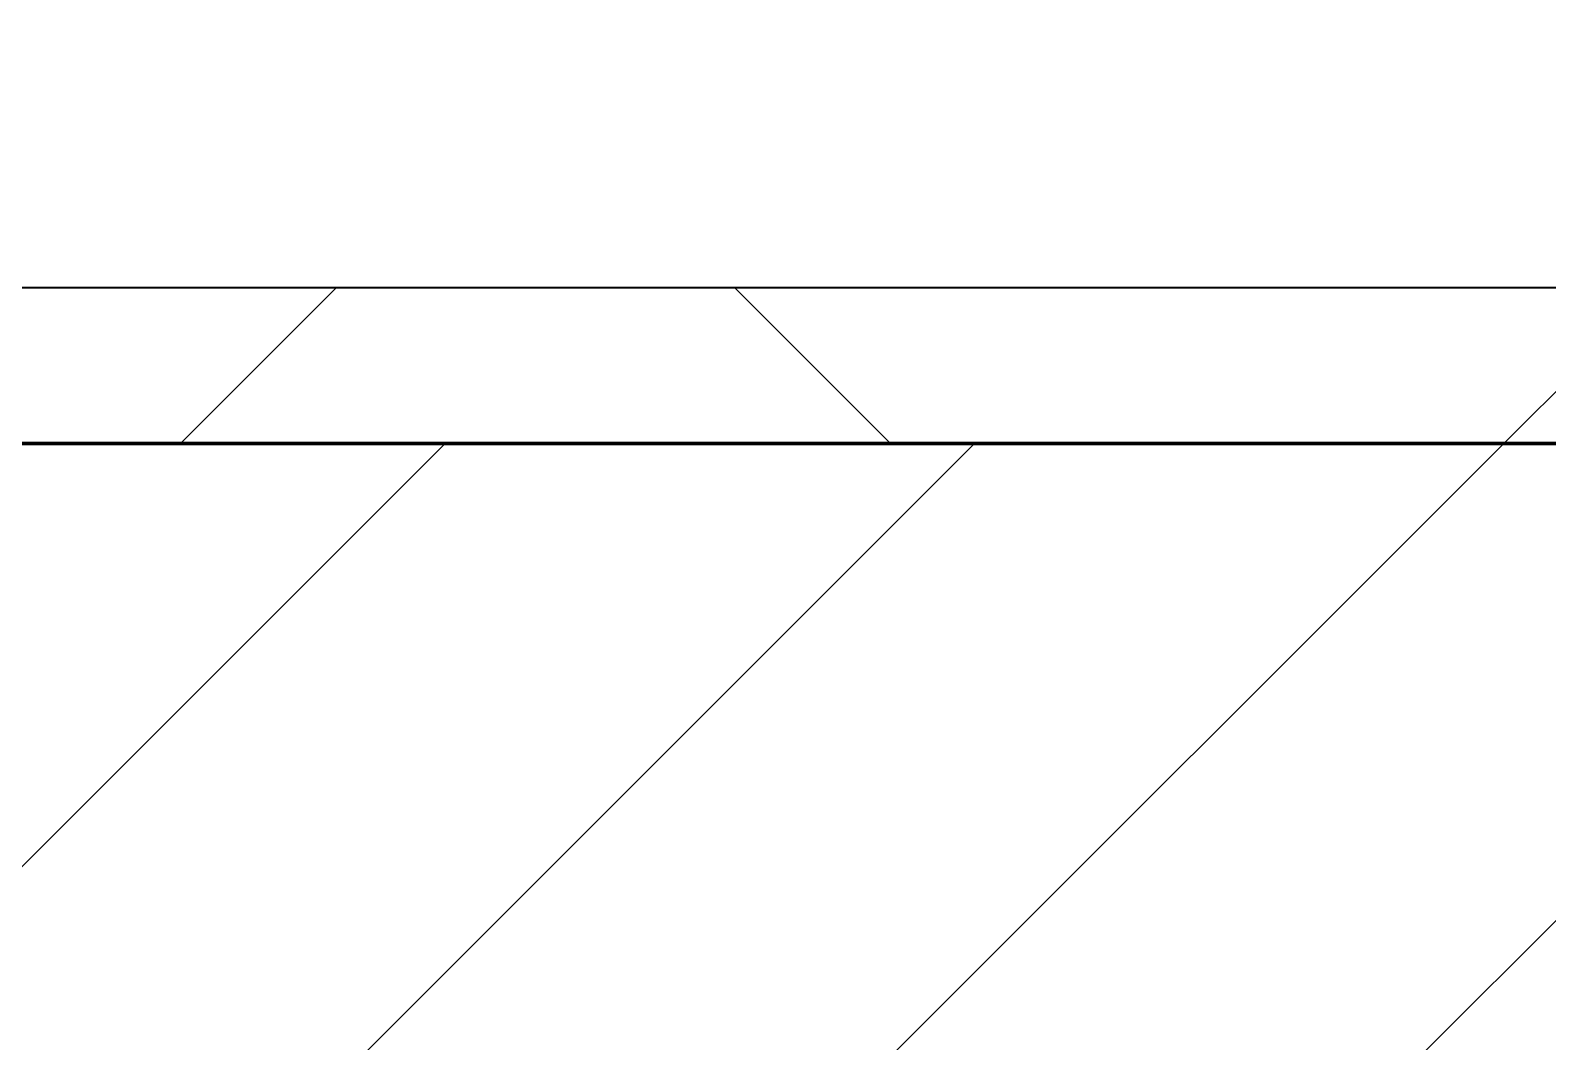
# Model space of a CAD drawing. Header units: millimetres. Extents: x -678720 to -601931, y -306 to 39239.
# Drawn here: x -673468.8 to -672982.4, y 3937.2 to 4261.5 of the extents above; entities that cross this region are included whole.
import ezdxf
from ezdxf.xclip import XClip

# ---------------------------------------------------------------- set-up
doc = ezdxf.new("R2010")
doc.units = ezdxf.units.MM
doc.header["$XCLIPFRAME"] = 0
for name, color, linetype, lineweight in [('A-GLAZ-CURT', 2, 'Continuous', 9), ('A-WALL', 5, 'Continuous', 35), ('A-WALL-FNSH', 2, 'Continuous', 35), ('A-WALL-PATT', 1, 'Continuous', 35)]:
    doc.layers.add(name, color=color, linetype=linetype, lineweight=lineweight)
doc.layers.add('A11_ALU.SOLID SHEET', color=2, linetype='Continuous')

# ---------------------------------------------------------------- blocks, each defined once
blk = doc.blocks.new('PPLS-PP19_Custom Tile Pattern - Custom Tile Pattern-V97-4234-01 ENLARGED MULTI-PURPOSE LEVEL - REFLECTED CEILING PLAN - SHEET 5')
at = {"layer": 'A-GLAZ-CURT'}
for p, q in [((-300, 0), (300, 0)), ((300, 0), (-300, 0)), ((195.99, 0), (213.31, 0)), ((213.31, 0), (195.99, 0)), ((230.06, 0), (300, 0)), ((-300, -50), (300, -50)), ((300, -50), (-300, -50))]:
    blk.add_line(p, q, dxfattribs=at)
at = {"layer": 'A-GLAZ-CURT', "flags": 128}
for points in [[(-187.54, 0), (-181.38, 0), (-175.58, 0), (-170.25, 0), (-165.64, 0), (-162.01, 0), (-159.53, 0), (-157.46, 0), (-154.52, 0), (-149.42, 0), (-141.84, 0), (-132.81, 0), (-126.08, 0)], [(-151.07, 0), (-155.53, 0), (-160.27, 0), (-164.95, 0), (-169.65, 0), (-174.47, 0), (-179.49, 0), (-184.81, 0), (-190.44, 0), (-196.37, 0), (-202.58, 0), (-209.04, 0), (-215.73, 0), (-222.63, 0), (-229.72, 0), (-236.97, 0), (-244.39, 0), (-251.96, 0), (-259.67, 0), (-267.51, 0), (-275.48, 0), (-282.9, 0)], [(-125.17, 0), (-128.55, 0), (-134.16, 0), (-140.03, 0), (-145.5, 0), (-150.63, 0)]]:
    blk.add_lwpolyline(points, dxfattribs=at)
at = {"layer": 'A-GLAZ-CURT'}
for points, knots in [([(-300, 0), (-284.65, 0), (-236.57, 0), (-188.88, 0), (-158.86, 0), (-151.06, 0)], [-5323.127839, -5323.127839, -5323.127839, -5323.127839, -4502.809032, -2700.551212, -1997.255069, -1997.255069, -1997.255069, -1997.255069]), ([(-85.14, 0), (-98.43, 0), (-135.38, 0), (-202.5, 0), (-257.41, 0), (-282.9, 0)], [-18836.359506, -18836.359506, -18836.359506, -18836.359506, -17136.203329, -15131.813646, -13743.801208, -13743.801208, -13743.801208, -13743.801208]), ([(-150.89, 0), (-151, 0), (-152.98, 0), (-158.72, 0), (-174.02, 0), (-185.59, 0), (-209.77, 0), (-232.01, 0), (-255.22, 0), (-262.59, 0), (-264.9, 0), (-265.4, 0)], [-2492.029588, -2492.029588, -2492.029588, -2492.029588, -2477.344047, -2237.412286, -2029.680487, -1755.085331, -1400.429864, -858.079193, -543.655514, -208.940337, 0, 0, 0, 0]), ([(-258.6, 0), (-257.91, 0), (-254.26, 0), (-241.25, 0), (-225.99, 0), (-213.1, 0), (-200.2, 0), (-185.8, 0), (-171.77, 0), (-158.7, 0), (-157.22, 0)], [-5722.54675, -5722.54675, -5722.54675, -5722.54675, -5657.471696, -5413.335975, -5017.494783, -4832.723979, -4666.091899, -4349.945572, -4000.813434, -3840.635403, -3840.635403, -3840.635403, -3840.635403]), ([(-133.82, 0), (-135.51, 0), (-137.8, 0), (-149.31, 0), (-162.01, 0), (-177.91, 0), (-199.46, 0), (-216.65, 0), (-231.26, 0), (-233.46, 0), (-234, 0)], [-2731.647847, -2731.647847, -2731.647847, -2731.647847, -2418.507304, -2308.929706, -2113.765672, -1763.376603, -1422.553702, -978.033455, -846.069444, -682.911962, -682.911962, -682.911962, -682.911962]), ([(-223.63, 0), (-219.39, 0), (-206.17, 0), (-188.58, 0), (-169.02, 0), (-157.93, 0), (-152.01, 0)], [-5463.295695, -5463.295695, -5463.295695, -5463.295695, -5161.076232, -4739.070012, -4465.409639, -4149.119819, -4149.119819, -4149.119819, -4149.119819]), ([(-151.06, 0), (-150.06, 0), (-147.11, 0), (-143.57, 0), (-138.62, 0)], [-3456.571863, -3456.571863, -3456.571863, -3456.571863, -3371.022232, -3227.460399, -3227.460399, -3227.460399, -3227.460399]), ([(-151.06, 0), (-145.59, 0), (-136.6, 0), (-127.33, 0), (-124.19, 0), (-123.43, 0), (-123.28, 0)], [-4132.203068, -4132.203068, -4132.203068, -4132.203068, -3839.893365, -3647.167523, -3488.92562, -3439.852845, -3439.852845, -3439.852845, -3439.852845]), ([(-151.03, 0), (-140.01, 0), (-124.96, 0), (-110.8, 0), (-99.5, 0), (-91.46, 0)], [-1996.172939, -1996.172939, -1996.172939, -1996.172939, -1002.059161, -460.363443, 0, 0, 0, 0]), ([(-118.78, 0), (-121.86, 0), (-126.28, 0), (-136.96, 0), (-147.46, 0), (-150.03, 0), (-150.57, 0)], [-5938.474035, -5938.474035, -5938.474035, -5938.474035, -5700.061948, -5508.838257, -5298.784692, -5196.16478, -5196.16478, -5196.16478, -5196.16478]), ([(-150.34, 0), (-150.07, 0), (-147.75, 0), (-142.6, 0), (-127.26, 0), (-107.3, 0), (-90.42, 0), (-75.26, 0), (-68.41, 0), (-65.12, 0), (-63.63, 0)], [-4948.728362, -4948.728362, -4948.728362, -4948.728362, -4883.323924, -4440.880425, -4054.690705, -3793.097032, -3402.597032, -3144.956779, -3050.982048, -2969.237017, -2969.237017, -2969.237017, -2969.237017]), ([(-137.88, 0), (-140.56, 0), (-147.2, 0), (-147.65, 0), (-150.23, 0)], [-3187.727384, -3187.727384, -3187.727384, -3187.727384, -2919.378265, -2523.617513, -2523.617513, -2523.617513, -2523.617513]), ([(-85.13, 0), (-93, 0), (-112.3, 0), (-130.52, 0), (-147.74, 0), (-149.07, 0)], [-7423.146566, -7423.146566, -7423.146566, -7423.146566, -7004.680444, -6449.282163, -6277.220794, -6277.220794, -6277.220794, -6277.220794]), ([(-148.23, 0), (-146.94, 0), (-140.15, 0), (-137.28, 0), (-133.93, 0), (-128.78, 0), (-126.5, 0)], [-6162.058746, -6162.058746, -6162.058746, -6162.058746, -6017.569127, -5560.701257, -5364.112219, -5231.017328, -5231.017328, -5231.017328, -5231.017328]), ([(-86.16, 0), (-91.37, 0), (-104.13, 0), (-122.65, 0), (-139.03, 0), (-146.11, 0), (-146.95, 0)], [-1681.3698, -1681.3698, -1681.3698, -1681.3698, -1374.161226, -945.742622, -741.901385, -489.130243, -489.130243, -489.130243, -489.130243]), ([(-146.69, 0), (-146.59, 0), (-145.49, 0), (-135.69, 0), (-128.29, 0), (-125.15, 0)], [-420.34245, -420.34245, -420.34245, -420.34245, -406.956646, -290.263673, 0, 0, 0, 0]), ([(-127.41, 0), (-131.63, 0), (-133.16, 0), (-134.09, 0), (-134.15, 0)], [-8540.990293, -8540.990293, -8540.990293, -8540.990293, -8266.114998, -8246.473386, -8246.473386, -8246.473386, -8246.473386]), ([(-134.15, 0), (-133.32, 0), (-130.31, 0), (-117.33, 0), (-97.23, 0), (-87.48, 0), (-85.19, 0)], [-7657.439573, -7657.439573, -7657.439573, -7657.439573, -7293.749979, -6839.55839, -6236.997189, -6037.596586, -6037.596586, -6037.596586, -6037.596586]), ([(-120.13, 0), (-120.14, 0), (-120.24, 0), (-121.3, 0), (-129.25, 0), (-133.82, 0)], [-2933.992132, -2933.992132, -2933.992132, -2933.992132, -2920.575025, -2840.280255, -2731.647847, -2731.647847, -2731.647847, -2731.647847]), ([(-113.43, 0), (-113.44, 0), (-113.96, 0), (-119.73, 0), (-125.43, 0), (-127.03, 0), (-127.41, 0)], [-328.499627, -328.499627, -328.499627, -328.499627, -282.672656, -98.539552, -24.539552, 0, 0, 0, 0]), ([(-126.5, 0), (-122.44, 0), (-108.71, 0), (-95.28, 0), (-86.16, 0), (-85.14, 0)], [-5231.017328, -5231.017328, -5231.017328, -5231.017328, -4994.692869, -4542.524482, -4485.514343, -4485.514343, -4485.514343, -4485.514343]), ([(-125.15, 0), (-124.93, 0), (-121.96, 0), (-113.01, 0), (-98.9, 0), (-85.29, 0), (-71.67, 0), (-65.93, 0), (-65.07, 0)], [-3362.7396, -3362.7396, -3362.7396, -3362.7396, -3342.215224, -3074.362186, -2902.289527, -2605.247022, -2322.099534, -2241.8264, -2241.8264, -2241.8264, -2241.8264]), ([(-122.08, 0), (-122.01, 0), (-121.69, 0), (-121.2, 0), (-120.88, 0)], [-3136.336417, -3136.336417, -3136.336417, -3136.336417, -3110.304437, -3035.164275, -3035.164275, -3035.164275, -3035.164275]), ([(-85.14, 0), (-92.34, 0), (-101.99, 0), (-114.02, 0), (-117.28, 0), (-118.78, 0)], [-613.424825, -613.424825, -613.424825, -613.424825, -229.489605, -116.330425, 0, 0, 0, 0]), ([(-117.74, 0), (-117.19, 0), (-114.78, 0), (-113.43, 0), (-113.43, 0)], [-821.249067, -821.249067, -821.249067, -821.249067, -394.672656, -330.879064, -330.879064, -330.879064, -330.879064]), ([(-85.84, 0), (-94.42, 0), (-108.04, 0), (-116.56, 0), (-117.56, 0)], [-2135.247573, -2135.247573, -2135.247573, -2135.247573, -1433.981041, -985.49888, -985.49888, -985.49888, -985.49888]), ([(-115.82, 0), (-114.96, 0), (-110.41, 0), (-96.78, 0), (-71.33, 0), (-42.53, 0), (-12.78, 0), (4.23, 0), (9.64, 0), (10.14, 0), (10.18, 0)], [-5724.064692, -5724.064692, -5724.064692, -5724.064692, -5430.283136, -5103.229623, -4799.173296, -4065.652676, -3589.737505, -3285.047089, -3066.359526, -3044.715262, -3044.715262, -3044.715262, -3044.715262]), ([(-85.91, 0), (-89.43, 0), (-98.37, 0), (-112.01, 0), (-114.94, 0), (-115.63, 0)], [-974.308884, -974.308884, -974.308884, -974.308884, -789.402658, -501.969187, -243.577221, -243.577221, -243.577221, -243.577221]), ([(-91.46, 0), (-90.09, 0), (-88.3, 0), (-86.44, 0), (-86.09, 0)], [-19832.387487, -19832.387487, -19832.387487, -19832.387487, -19753.885894, -19735.532288, -19735.532288, -19735.532288, -19735.532288]), ([(-85.15, 0), (-81.69, 0), (-76.86, 0), (-72.73, 0), (-72.64, 0), (-72.64, 0)], [-19719.339827, -19719.339827, -19719.339827, -19719.339827, -19541.04734, -19478.625389, -19471.062469, -19471.062469, -19471.062469, -19471.062469]), ([(-36.62, 0), (-36.62, 0), (-40.35, 0), (-44.32, 0), (-58.97, 0), (-76.22, 0), (-84.67, 0), (-85.14, 0)], [-4069.478503, -4069.478503, -4069.478503, -4069.478503, -3858.647035, -3538.256648, -2842.901703, -2193.204658, -2154.267177, -2154.267177, -2154.267177, -2154.267177]), ([(-85.14, 0), (-81.44, 0), (-72.18, 0), (-62.74, 0), (-60.36, 0), (-59.97, 0)], [-6036.038356, -6036.038356, -6036.038356, -6036.038356, -5713.340575, -5140.470607, -5006.787413, -5006.787413, -5006.787413, -5006.787413]), ([(-63.96, 0), (-64.13, 0), (-72.16, 0), (-79.97, 0), (-85.14, 0)], [-2171.769325, -2171.769325, -2171.769325, -2171.769325, -2007.031671, -1701.427199, -1701.427199, -1701.427199, -1701.427199]), ([(-19.25, 0), (-21.7, 0), (-28.76, 0), (-40, 0), (-56.24, 0), (-71.76, 0), (-80.94, 0), (-85.14, 0)], [-2289.956182, -2289.956182, -2289.956182, -2289.956182, -2125.455881, -1792.521578, -1466.981642, -1208.454564, -987.65051, -987.65051, -987.65051, -987.65051]), ([(-85.05, 0), (-76.57, 0), (-62.9, 0), (-54.4, 0), (-48.53, 0), (-30.79, 0), (-18.03, 0), (8.61, 0), (15.02, 0), (22.91, 0), (31, 0), (38.01, 0), (44.12, 0), (46.71, 0)], [-4483.729138, -4483.729138, -4483.729138, -4483.729138, -4008.285538, -3689.699207, -3546.54457, -3315.260113, -2864.387349, -2439.246196, -2084.094819, -1956.422387, -1818.904206, -1645.594513, -1509.146481, -1509.146481, -1509.146481, -1509.146481]), ([(-36.33, 0), (-36.43, 0), (-37.27, 0), (-45.02, 0), (-46.13, 0), (-60.59, 0), (-74.4, 0), (-82.57, 0), (-84.85, 0)], [-1855.773136, -1855.773136, -1855.773136, -1855.773136, -1810.870157, -1672.078046, -1405.135169, -1060.00838, -740.068933, -618.591045, -618.591045, -618.591045, -618.591045]), ([(-72.93, 0), (-75.51, 0), (-79.51, 0), (-83.94, 0), (-84.49, 0)], [-19442.345229, -19442.345229, -19442.345229, -19442.345229, -18935.241197, -18863.835505, -18863.835505, -18863.835505, -18863.835505]), ([(-26.75, 0), (-27.82, 0), (-36.18, 0), (-53.55, 0), (-71.18, 0), (-82.92, 0), (-84.2, 0)], [-8718.362214, -8718.362214, -8718.362214, -8718.362214, -8532.293389, -8073.216054, -7508.296369, -7439.669089, -7439.669089, -7439.669089, -7439.669089]), ([(-29.03, 0), (-33.97, 0), (-43.74, 0), (-56.37, 0), (-71.66, 0), (-77.83, 0), (-82.66, 0), (-83.28, 0), (-83.28, 0)], [-2680.714891, -2680.714891, -2680.714891, -2680.714891, -2413.671296, -2161.752162, -2006.592567, -1646.621388, -1424.436217, -1393.971743, -1393.971743, -1393.971743, -1393.971743]), ([(-83.28, 0), (-83.28, 0), (-82.91, 0), (-76.14, 0), (-62.97, 0), (-48.14, 0), (-36.49, 0), (-33.57, 0), (-29.94, 0), (-28.57, 0)], [-1393.4169, -1393.4169, -1393.4169, -1393.4169, -1353.722004, -1274.333717, -1073.56893, -651.549973, -296.515819, -83.513472, 0, 0, 0, 0]), ([(-66.39, 0), (-66.39, 0), (-63.63, 0), (-53.63, 0), (-34.42, 0), (-29.82, 0), (-29.19, 0)], [-2493.31794, -2493.31794, -2493.31794, -2493.31794, -2315.303971, -1809.437387, -963.711516, -666.19313, -666.19313, -666.19313, -666.19313]), ([(31.18, 0), (25.97, 0), (11.99, 0), (-16.92, 0), (-47.42, 0), (-65.77, 0), (-66.37, 0), (-66.38, 0)], [-4496.803627, -4496.803627, -4496.803627, -4496.803627, -4222.080604, -3745.412743, -2981.410125, -2542.574734, -2498.224237, -2498.224237, -2498.224237, -2498.224237]), ([(-63.63, 0), (-61.49, 0), (-57.39, 0), (-54.49, 0), (-45.2, 0), (-40.79, 0), (-40.46, 0), (-40.44, 0)], [-2969.237017, -2969.237017, -2969.237017, -2969.237017, -2851.217951, -2734.127174, -2474.780881, -2410.990208, -2350.645972, -2350.645972, -2350.645972, -2350.645972]), ([(-58.83, 0), (-58.37, 0), (-57.29, 0), (-54.23, 0), (-46.33, 0), (-42.62, 0), (-41.76, 0)], [-4859.52896, -4859.52896, -4859.52896, -4859.52896, -4680.891996, -4469.85053, -4321.566175, -4270.495146, -4270.495146, -4270.495146, -4270.495146]), ([(-51.83, 0), (-51.83, 0), (-51.78, 0), (-47.4, 0), (-46.01, 0), (-40.22, 0), (-36.78, 0)], [-632.814994, -632.814994, -632.814994, -632.814994, -627.965721, -508.377888, -260.442412, 0, 0, 0, 0]), ([(76.63, 0), (74.8, 0), (67.65, 0), (53.52, 0), (37, 0), (24.07, 0), (12.82, 0), (-2.9, 0), (-20.62, 0), (-32.81, 0), (-44.85, 0), (-51.43, 0), (-51.79, 0)], [-3095.572228, -3095.572228, -3095.572228, -3095.572228, -2950.589685, -2634.532728, -2313.748533, -2106.613311, -1925.670641, -1617.263037, -1290.787923, -1039.307308, -819.71621, -644.910881, -644.910881, -644.910881, -644.910881]), ([(-41.76, 0), (-39.9, 0), (-37.72, 0), (-36.92, 0), (-36.77, 0)], [-4270.495146, -4270.495146, -4270.495146, -4270.495146, -4161.040818, -4106.245333, -4106.245333, -4106.245333, -4106.245333]), ([(-36.78, 0), (-32.43, 0), (-26.45, 0), (-20.15, 0), (-19.22, 0)], [-6191.144455, -6191.144455, -6191.144455, -6191.144455, -5862.463379, -5806.002726, -5806.002726, -5806.002726, -5806.002726]), ([(-36.29, 0), (-36.29, 0), (-34.66, 0), (-28.88, 0), (-26.95, 0), (-26.54, 0)], [-9150.272121, -9150.272121, -9150.272121, -9150.272121, -9057.163041, -8919.836787, -8834.607043, -8834.607043, -8834.607043, -8834.607043]), ([(30.82, 0), (29.27, 0), (20.14, 0), (3.54, 0), (-16.58, 0), (-34.76, 0), (-36.04, 0)], [-10462.034656, -10462.034656, -10462.034656, -10462.034656, -10363.088938, -9884.23066, -9424.652049, -9182.880979, -9182.880979, -9182.880979, -9182.880979]), ([(-33.34, 0), (-33.34, 0), (-32.93, 0), (-31.16, 0), (-30.52, 0)], [-2415.024266, -2415.024266, -2415.024266, -2415.024266, -2357.633367, -2323.618664, -2323.618664, -2323.618664, -2323.618664]), ([(70.61, 0), (66.16, 0), (55.8, 0), (39.61, 0), (24.74, 0), (2.64, 0), (-17.84, 0), (-30.57, 0), (-31.82, 0), (-32, 0)], [-4647.237329, -4647.237329, -4647.237329, -4647.237329, -4326.416877, -4098.545751, -3766.694881, -3333.063701, -2994.501669, -2698.150104, -2614.070998, -2614.070998, -2614.070998, -2614.070998]), ([(-30.76, 0), (-30.73, 0), (-29.99, 0), (-23.47, 0), (-15.75, 0), (-15.19, 0)], [-54176.191683, -54176.191683, -54176.191683, -54176.191683, -54157.274271, -53749.15266, -53717.791567, -53717.791567, -53717.791567, -53717.791567]), ([(-30.52, 0), (-27.11, 0), (-17.83, 0), (5.99, 0), (22.06, 0), (37.44, 0), (45.92, 0), (57.76, 0), (64.47, 0), (72.74, 0), (75.22, 0), (76.03, 0), (76.21, 0)], [-2323.618664, -2323.618664, -2323.618664, -2323.618664, -2142.497158, -1716.209403, -1206.526904, -1089.329421, -901.315459, -753.071572, -495.328968, -421.953223, -334.951786, -290.452333, -290.452333, -290.452333, -290.452333]), ([(-20.03, 0), (-22.18, 0), (-26.25, 0), (-29.52, 0), (-30.21, 0)], [-54749.191828, -54749.191828, -54749.191828, -54749.191828, -54461.685999, -54290.791712, -54290.791712, -54290.791712, -54290.791712]), ([(-28.98, 0), (-28.66, 0), (-27.39, 0), (-24.45, 0), (-22.56, 0)], [-166.548282, -166.548282, -166.548282, -166.548282, -102.06493, 0, 0, 0, 0]), ([(-28.57, 0), (-26.93, 0), (-20.29, 0), (-11.45, 0), (2.08, 0), (13.15, 0), (21.24, 0), (24.62, 0), (24.72, 0), (24.72, 0)], [-5361.429781, -5361.429781, -5361.429781, -5361.429781, -5261.36855, -5050.479954, -4785.90057, -4596.498881, -4445.288762, -4384.376941, -4376.041937, -4376.041937, -4376.041937, -4376.041937]), ([(-22.56, 0), (-20.27, 0), (-17.03, 0), (-11.36, 0), (-7.66, 0), (-6.6, 0), (-6.44, 0)], [-56468.192263, -56468.192263, -56468.192263, -56468.192263, -56344.022017, -56303.229861, -56166.290093, -56124.392176, -56124.392176, -56124.392176, -56124.392176]), ([(-19.13, 0), (-11.5, 0), (9.97, 0), (43.36, 0), (70.92, 0), (82.12, 0), (83.66, 0)], [-5804.197927, -5804.197927, -5804.197927, -5804.197927, -5340.621928, -4573.028122, -4094.177415, -3869.465285, -3869.465285, -3869.465285, -3869.465285]), ([(8.33, 0), (8.19, 0), (7.18, 0), (0.32, 0), (-10.56, 0), (-17.77, 0), (-18.19, 0)], [-3574.286521, -3574.286521, -3574.286521, -3574.286521, -3526.962355, -3285.499107, -2903.012179, -2879.286364, -2879.286364, -2879.286364, -2879.286364]), ([(9.32, 0), (9.08, 0), (7.65, 0), (2.57, 0), (-8.54, 0), (-15.08, 0), (-18.17, 0)], [-2922.926651, -2922.926651, -2922.926651, -2922.926651, -2882.788014, -2720.818881, -2518.50168, -2313.983599, -2313.983599, -2313.983599, -2313.983599]), ([(-15.19, 0), (-13.07, 0), (7.48, 0), (42.82, 0), (88.72, 0), (120.63, 0), (138.28, 0), (138.53, 0)], [-461.142613, -461.142613, -461.142613, -461.142613, -429.606584, -390.253598, -346.313304, -291.370682, -290.5735, -290.5735, -290.5735, -290.5735]), ([(-6.54, 0), (-6.73, 0), (-7.2, 0), (-7.6, 0), (-7.79, 0)], [-56009.792147, -56009.792147, -56009.792147, -56009.792147, -55949.290093, -55895.192118, -55895.192118, -55895.192118, -55895.192118]), ([(-2.63, 0), (-2.47, 0), (-1.22, 0), (4.92, 0), (15.97, 0), (22.54, 0), (24.49, 0)], [-226.825321, -226.825321, -226.825321, -226.825321, -220.269177, -206.416616, -198.214427, -187.717507, -187.717507, -187.717507, -187.717507]), ([(103.09, 0), (101.08, 0), (86.31, 0), (63.34, 0), (35.84, 0), (12, 0), (3.08, 0), (-1.67, 0), (-2.25, 0)], [-375.435014, -375.435014, -375.435014, -375.435014, -369.147452, -330.153101, -307.516438, -285.83788, -246.234814, -234.646884, -234.646884, -234.646884, -234.646884]), ([(24.69, 0), (24.54, 0), (20.99, 0), (15.48, 0), (10.8, 0), (9.63, 0)], [-4368.572414, -4368.572414, -4368.572414, -4368.572414, -4306.476363, -4080.000647, -3772.857994, -3772.857994, -3772.857994, -3772.857994]), ([(18.16, 0), (19.15, 0), (24.25, 0), (25.66, 0), (26.12, 0)], [-5700.113719, -5700.113719, -5700.113719, -5700.113719, -5554.232259, -5302.431367, -5302.431367, -5302.431367, -5302.431367]), ([(46.76, 0), (45.19, 0), (40.45, 0), (29.53, 0), (20.67, 0), (18.85, 0), (18.16, 0)], [-6412.858648, -6412.858648, -6412.858648, -6412.858648, -6314.283804, -6135.05769, -5972.647715, -5832.674503, -5832.674503, -5832.674503, -5832.674503]), ([(27.44, 0), (27.9, 0), (29.54, 0), (38.07, 0), (53.39, 0), (71.67, 0), (84.83, 0), (86.01, 0), (92.51, 0), (94.33, 0)], [-5037.309798, -5037.309798, -5037.309798, -5037.309798, -4887.603822, -4705.298446, -4353.683244, -3960.84581, -3759.045785, -3336.541051, -2783.776468, -2783.776468, -2783.776468, -2783.776468]), ([(27.89, 0), (29.09, 0), (33.21, 0), (41.41, 0), (46.36, 0)], [-147.777612, -147.777612, -147.777612, -147.777612, -135.792042, -119.819685, -119.819685, -119.819685, -119.819685]), ([(46.72, 0), (46.65, 0), (41.96, 0), (36.46, 0), (30.82, 0)], [-365.348263, -365.348263, -365.348263, -365.348263, -360.610861, 0, 0, 0, 0]), ([(136.44, 0), (121.66, 0), (86.93, 0), (51.16, 0), (31.18, 0)], [-106.750556, -106.750556, -106.750556, -106.750556, -59.610984, 0, 0, 0, 0]), ([(168.37, 0), (167.68, 0), (162.47, 0), (147.02, 0), (109.77, 0), (76.86, 0), (57.82, 0), (46.51, 0), (41.18, 0), (36.02, 0), (35.54, 0), (35.54, 0)], [-543.375029, -543.375029, -543.375029, -543.375029, -530.793311, -458.593899, -401.860199, -357.622665, -341.267687, -334.000314, -326.15566, -319.318397, -317.489778, -317.489778, -317.489778, -317.489778]), ([(36.29, 0), (37.77, 0), (48.82, 0), (64.79, 0), (95.91, 0), (124.45, 0), (132.42, 0), (134.6, 0)], [-314.598523, -314.598523, -314.598523, -314.598523, -305.899624, -287.17622, -249.500363, -194.761443, -152.241002, -152.241002, -152.241002, -152.241002]), ([(46.7, 0), (46.99, 0), (53.71, 0), (71.92, 0), (95.93, 0), (108.7, 0), (112.31, 0)], [-119.461556, -119.461556, -119.461556, -119.461556, -118.513713, -97.899267, -63.759246, -51.921864, -51.921864, -51.921864, -51.921864]), ([(53.18, 0), (53.06, 0), (52.27, 0), (49.47, 0), (47.03, 0)], [-622.740158, -622.740158, -622.740158, -622.740158, -566.066452, -373.644095, -373.644095, -373.644095, -373.644095]), ([(47.53, 0), (48.49, 0), (53.37, 0), (58.74, 0), (61.34, 0), (61.45, 0)], [-1494.576379, -1494.576379, -1494.576379, -1494.576379, -1443.202566, -1228.752106, -1120.932285, -1120.932285, -1120.932285, -1120.932285]), ([(112.66, 0), (110.36, 0), (104.65, 0), (92.38, 0), (85.59, 0), (74.4, 0), (62.26, 0), (53.88, 0), (49.48, 0), (47.71, 0)], [-8048.06147, -8048.06147, -8048.06147, -8048.06147, -7723.759874, -7531.75727, -7135.649961, -6924.452779, -6738.82075, -6548.303034, -6433.096879, -6433.096879, -6433.096879, -6433.096879]), ([(61.47, 0), (61.47, 0), (61.21, 0), (54.61, 0), (53.71, 0), (53.56, 0)], [-1113.311073, -1113.311073, -1113.311073, -1113.311073, -1096.402191, -891.204116, -747.28819, -747.28819, -747.28819, -747.28819]), ([(76.22, 0), (75.58, 0), (73.64, 0), (71.05, 0), (70.61, 0)], [-193.634889, -193.634889, -193.634889, -193.634889, -31.537676, 0, 0, 0, 0]), ([(94.4, 0), (94.4, 0), (94.64, 0), (99.11, 0), (105.9, 0), (110.42, 0), (111.57, 0)], [-2348.345796, -2348.345796, -2348.345796, -2348.345796, -2310.419338, -2233.599744, -2052.234781, -1988.411763, -1988.411763, -1988.411763, -1988.411763]), ([(129.02, 0), (129.02, 0), (124.41, 0), (122.35, 0), (114.96, 0), (108.04, 0), (103.09, 0)], [-35.386604, -35.386604, -35.386604, -35.386604, -31.430235, -22.807238, -15.488593, 0, 0, 0, 0]), ([(111.67, 0), (110.86, 0), (109.19, 0), (105.66, 0), (105.23, 0), (105.23, 0)], [-9092.110255, -9092.110255, -9092.110255, -9092.110255, -9012.77275, -8966.157302, -8929.495943, -8929.495943, -8929.495943, -8929.495943]), ([(105.26, 0), (105.52, 0), (109.64, 0), (111.59, 0), (112.42, 0)], [-8920.561005, -8920.561005, -8920.561005, -8920.561005, -8814.835624, -8663.23713, -8663.23713, -8663.23713, -8663.23713]), ([(112.61, 0), (116.45, 0), (121.72, 0), (128.63, 0), (128.95, 0)], [-51.593599, -51.593599, -51.593599, -51.593599, -39.050993, -35.895543, -35.895543, -35.895543, -35.895543]), ([(112.63, 0), (114.87, 0), (122.46, 0), (139.94, 0), (163.31, 0), (185.23, 0), (193.62, 0), (194.69, 0), (194.79, 0)], [-1968.67484, -1968.67484, -1968.67484, -1968.67484, -1843.028543, -1530.39897, -1095.004608, -529.74427, -295.064701, -265.121568, -265.121568, -265.121568, -265.121568]), ([(114.39, 0), (114.2, 0), (113.77, 0), (113.25, 0), (112.96, 0)], [-8148.58938, -8148.58938, -8148.58938, -8148.58938, -8105.191388, -8062.814755, -8062.814755, -8062.814755, -8062.814755]), ([(157.9, 0), (156.77, 0), (151.67, 0), (143.29, 0), (134.04, 0), (126.24, 0), (118.6, 0), (115.53, 0), (113.92, 0), (113.66, 0)], [-10292.955006, -10292.955006, -10292.955006, -10292.955006, -10098.273015, -9847.788484, -9677.714971, -9567.007022, -9453.21225, -9220.200448, -9177.88488, -9177.88488, -9177.88488, -9177.88488]), ([(128.58, 0), (128.8, 0), (130.16, 0), (139.26, 0), (152.67, 0), (161.24, 0), (162.19, 0), (162.75, 0)], [-633.326174, -633.326174, -633.326174, -633.326174, -627.736123, -618.981161, -602.094757, -592.980799, -581.414464, -581.414464, -581.414464, -581.414464]), ([(137.1, 0), (136, 0), (133.64, 0), (129.87, 0), (129.11, 0)], [-670.405967, -670.405967, -670.405967, -670.405967, -651.020627, -640.742133, -640.742133, -640.742133, -640.742133]), ([(193.8, 0), (193.33, 0), (190.11, 0), (183.13, 0), (171, 0), (161.95, 0), (161.28, 0), (158.35, 0), (157.85, 0), (157.77, 0)], [-11665.349007, -11665.349007, -11665.349007, -11665.349007, -11565.880756, -11105.624034, -10839.086983, -10768.332124, -10666.779182, -10580.760289, -10550.278881, -10550.278881, -10550.278881, -10550.278881]), ([(300, 0), (286.53, 0), (254.22, 0), (207.11, 0), (177.41, 0), (159.34, 0), (158.33, 0), (158.3, 0)], [-285.253232, -285.253232, -285.253232, -285.253232, -244.693688, -187.987675, -143.776725, -129.632772, -123.352749, -123.352749, -123.352749, -123.352749]), ([(159.07, 0), (159.13, 0), (160.84, 0), (165.21, 0), (174.15, 0), (185.98, 0), (208.82, 0), (219.42, 0), (230.06, 0)], [-115.643202, -115.643202, -115.643202, -115.643202, -114.681583, -87.660824, -65.295536, -41.623857, -24.459831, 0, 0, 0, 0]), ([(162.75, 0), (165.4, 0), (170.91, 0), (172.61, 0), (172.61, 0)], [-111.264224, -111.264224, -111.264224, -111.264224, -56.742688, -19.085662, -19.085662, -19.085662, -19.085662]), ([(244.53, 0), (242.87, 0), (237.61, 0), (226.56, 0), (221.1, 0), (200.27, 0), (182.99, 0), (174.27, 0), (169.67, 0), (168.99, 0)], [-9546.614112, -9546.614112, -9546.614112, -9546.614112, -9406.094246, -9221.510254, -9016.44624, -8717.832359, -8253.978395, -8152.463617, -8069.855175, -8069.855175, -8069.855175, -8069.855175]), ([(215.22, 0), (214.62, 0), (210.55, 0), (203.98, 0), (187.54, 0), (175.3, 0), (169.49, 0)], [-203.825446, -203.825446, -203.825446, -203.825446, -198.527383, -184.406837, -162.427601, -142.916156, -142.916156, -142.916156, -142.916156]), ([(171.51, 0), (176.48, 0), (193.23, 0), (201.73, 0), (208.81, 0), (213.9, 0), (231.59, 0), (242.61, 0), (243.91, 0)], [-7971.819559, -7971.819559, -7971.819559, -7971.819559, -7784.112253, -7606.717214, -7289.299508, -7042.621073, -6582.165592, -6519.523061, -6519.523061, -6519.523061, -6519.523061]), ([(172.07, 0), (177.66, 0), (187.87, 0), (201.08, 0), (207.47, 0), (213.96, 0), (215.11, 0)], [-255.364076, -255.364076, -255.364076, -255.364076, -237.955587, -223.92608, -215.862851, -208.75215, -208.75215, -208.75215, -208.75215]), ([(300, 0), (288.22, 0), (262, 0), (230.43, 0), (219.94, 0), (219.02, 0)], [-12528.858583, -12528.858583, -12528.858583, -12528.858583, -11905.454923, -11162.864862, -10856.732305, -10856.732305, -10856.732305, -10856.732305]), ([(219.9, 0), (220.86, 0), (227.59, 0), (239.61, 0), (244.53, 0)], [-10670.940496, -10670.940496, -10670.940496, -10670.940496, -10511.382485, -9952.465124, -9952.465124, -9952.465124, -9952.465124]), ([(244.47, 0), (253.65, 0), (267.79, 0), (281.71, 0), (291.71, 0), (296.52, 0), (297.86, 0), (298.09, 0)], [-6510.512824, -6510.512824, -6510.512824, -6510.512824, -6068.460911, -5766.029927, -5566.724884, -5280.360606, -5199.253518, -5199.253518, -5199.253518, -5199.253518]), ([(247.1, 0), (246.76, 0), (246.11, 0), (245.14, 0), (244.86, 0)], [-9649.085549, -9649.085549, -9649.085549, -9649.085549, -9581.591397, -9556.189644, -9556.189644, -9556.189644, -9556.189644]), ([(284.76, 0), (284.76, 0), (285.09, 0), (287.47, 0), (293.59, 0), (297.76, 0), (300, 0)], [-4110.630118, -4110.630118, -4110.630118, -4110.630118, -4053.389046, -3959.664717, -3862.421465, -3746.95702, -3746.95702, -3746.95702, -3746.95702]), ([(297.38, 0), (295.84, 0), (291.62, 0), (285.38, 0), (284.87, 0)], [-4803.172655, -4803.172655, -4803.172655, -4803.172655, -4358.271401, -4143.037883, -4143.037883, -4143.037883, -4143.037883])]:
    blk.add_open_spline(points, degree=3, knots=knots, dxfattribs=at)
for points in [[(-152.35, 0), (-151.94, 0), (-151.51, 0), (-151.06, 0)], [(-39.84, 0), (-39.08, 0), (-38.11, 0), (-37.36, 0)], [(-19.21, 0), (-22.43, 0), (-25.71, 0), (-29.03, 0)], [(-13, 0), (-14.35, 0), (-16.22, 0), (-19.16, 0)], [(24.49, 0), (25.23, 0), (25.72, 0), (26.04, 0)], [(80.35, 0), (79.57, 0), (78.27, 0), (76.63, 0)], [(84.06, 0), (83.48, 0), (82.41, 0), (81.72, 0)], [(168.74, 0), (168.74, 0), (169.81, 0), (171.51, 0)], [(195.11, 0), (194.91, 0), (194.44, 0), (193.8, 0)], [(245.22, 0), (245.94, 0), (246.54, 0), (246.96, 0)]]:
    blk.add_open_spline(points, degree=3, dxfattribs=at)
blk = doc.blocks.new('PPLS-PP19_Custom Tile Pattern - Custom Tile Pattern-V98-4234-01 ENLARGED MULTI-PURPOSE LEVEL - REFLECTED CEILING PLAN - SHEET 5')
at = {"layer": 'A-GLAZ-CURT'}
for p, q in [((-300, 0), (300, 0)), ((300, 0), (-300, 0)), ((-300, -50), (300, -50)), ((300, -50), (-300, -50))]:
    blk.add_line(p, q, dxfattribs=at)
at = {"layer": 'A-GLAZ-CURT', "flags": 128}
blk.add_lwpolyline([(-223.69, 0), (-229.72, 0), (-236.97, 0), (-244.39, 0), (-251.96, 0), (-259.67, 0), (-267.51, 0), (-275.48, 0), (-283.55, 0), (-291.73, 0), (-300, 0)], dxfattribs=at)
at = {"layer": 'A-GLAZ-CURT'}
for points, knots in [([(-300, 0), (-284.65, 0), (-236.57, 0), (-192.04, 0), (-164.19, 0), (-158.58, 0)], [-5323.127839, -5323.127839, -5323.127839, -5323.127839, -4502.809032, -2700.551212, -2217.969933, -2217.969933, -2217.969933, -2217.969933]), ([(-91.85, 0), (-103.97, 0), (-139, 0), (-202.69, 0), (-262.56, 0), (-294.48, 0), (-300, 0)], [-18561.926424, -18561.926424, -18561.926424, -18561.926424, -17136.203329, -15131.813646, -13729.592194, -13439.944408, -13439.944408, -13439.944408, -13439.944408])]:
    blk.add_open_spline(points, degree=3, knots=knots, dxfattribs=at)
blk = doc.blocks.new('*U321')
at = {"layer": 'A-GLAZ-CURT'}
for name, p in [('PPLS-PP19_Custom Tile Pattern - Custom Tile Pattern-V97-4234-01 ENLARGED MULTI-PURPOSE LEVEL - REFLECTED CEILING PLAN - SHEET 5', (-40265, -5100)), ('PPLS-PP19_Custom Tile Pattern - Custom Tile Pattern-V98-4234-01 ENLARGED MULTI-PURPOSE LEVEL - REFLECTED CEILING PLAN - SHEET 5', (-39665, -5100))]:
    blk.add_blockref(name, p, dxfattribs=at)
blk = doc.blocks.new('*U743')
blk.add_lwpolyline([(21173.36, -580), (28210, -580), (28210, -6849.96), (45954.15, -6849.96), (45954.15, 600), (82995.06, 600), (83086.47, 650), (90052, 650), (90392, 990), (103159.16, 990), (103159.16, 4990), (21173.36, 4990), (21173.36, 3485.45), (21203.36, 3485.45), (21203.36, 925.54), (21173.36, 925.54), (21173.36, -580)])

msp = doc.modelspace()

# ---------------------------------------------------------------- block references
at = {"layer": 'A11_ALU.SOLID SHEET'}
ref = msp.add_blockref('*U743', (-744682.37, 3579.02), dxfattribs=at)
XClip(ref).set_block_clipping_path([(69798.6834257276, -3885.5002684942), (120965.0023936313, 33679.9972602262)])

# ---------------------------------------------------------------- next in the draw order: hatches: boundary and pattern name
at = {"layer": 'A-WALL-PATT', "lineweight": 9}
h = msp.add_hatch(dxfattribs=at)
h.set_pattern_fill('FP_3', color=256, style=0, pattern_type=2)
h.set_pattern_definition([(45, (0, 0), (-212.13203, 212.13203), []), (135, (0, 0), (-212.13203, -212.13203), [])])
h.paths.add_polyline_path([(-661708.03, 4129.02), (-661758.03, 4179.02), (-674883.69, 4179.02), (-674883.69, 4129.02), (-662226.93, 4129.02)])
h = msp.add_hatch(dxfattribs=at)
h.set_pattern_fill('FP_2', color=256, style=0, pattern_type=2)
h.set_pattern_definition([(45, (0, 0), (-84.852814, 84.852814), [])])
h.paths.add_polyline_path([(-662226.93, 3929.02), (-661508.03, 3929.02), (-661708.03, 4129.02), (-674883.69, 4129.02), (-674883.69, 3929.02), (-663281.66, 3929.02)])

# ---------------------------------------------------------------- next in the draw order: linework, layer by layer
at = {"layer": 'A-WALL', "color": 7, "lineweight": 70}
msp.add_line((-674883.69, 4129.02), (-661708.03, 4129.02), dxfattribs=at)
at = {"layer": 'A-WALL-FNSH', "color": 250}
for p, q in [((-674883.69, 4179.02), (-661758.03, 4179.02)), ((-661708.03, 4129.02), (-674883.69, 4129.02))]:
    msp.add_line(p, q, dxfattribs=at)

# ---------------------------------------------------------------- next in the draw order: block references
msp.add_blockref('*U321', (-633017.37, 9279.02))

doc.saveas('drawing.dxf')
